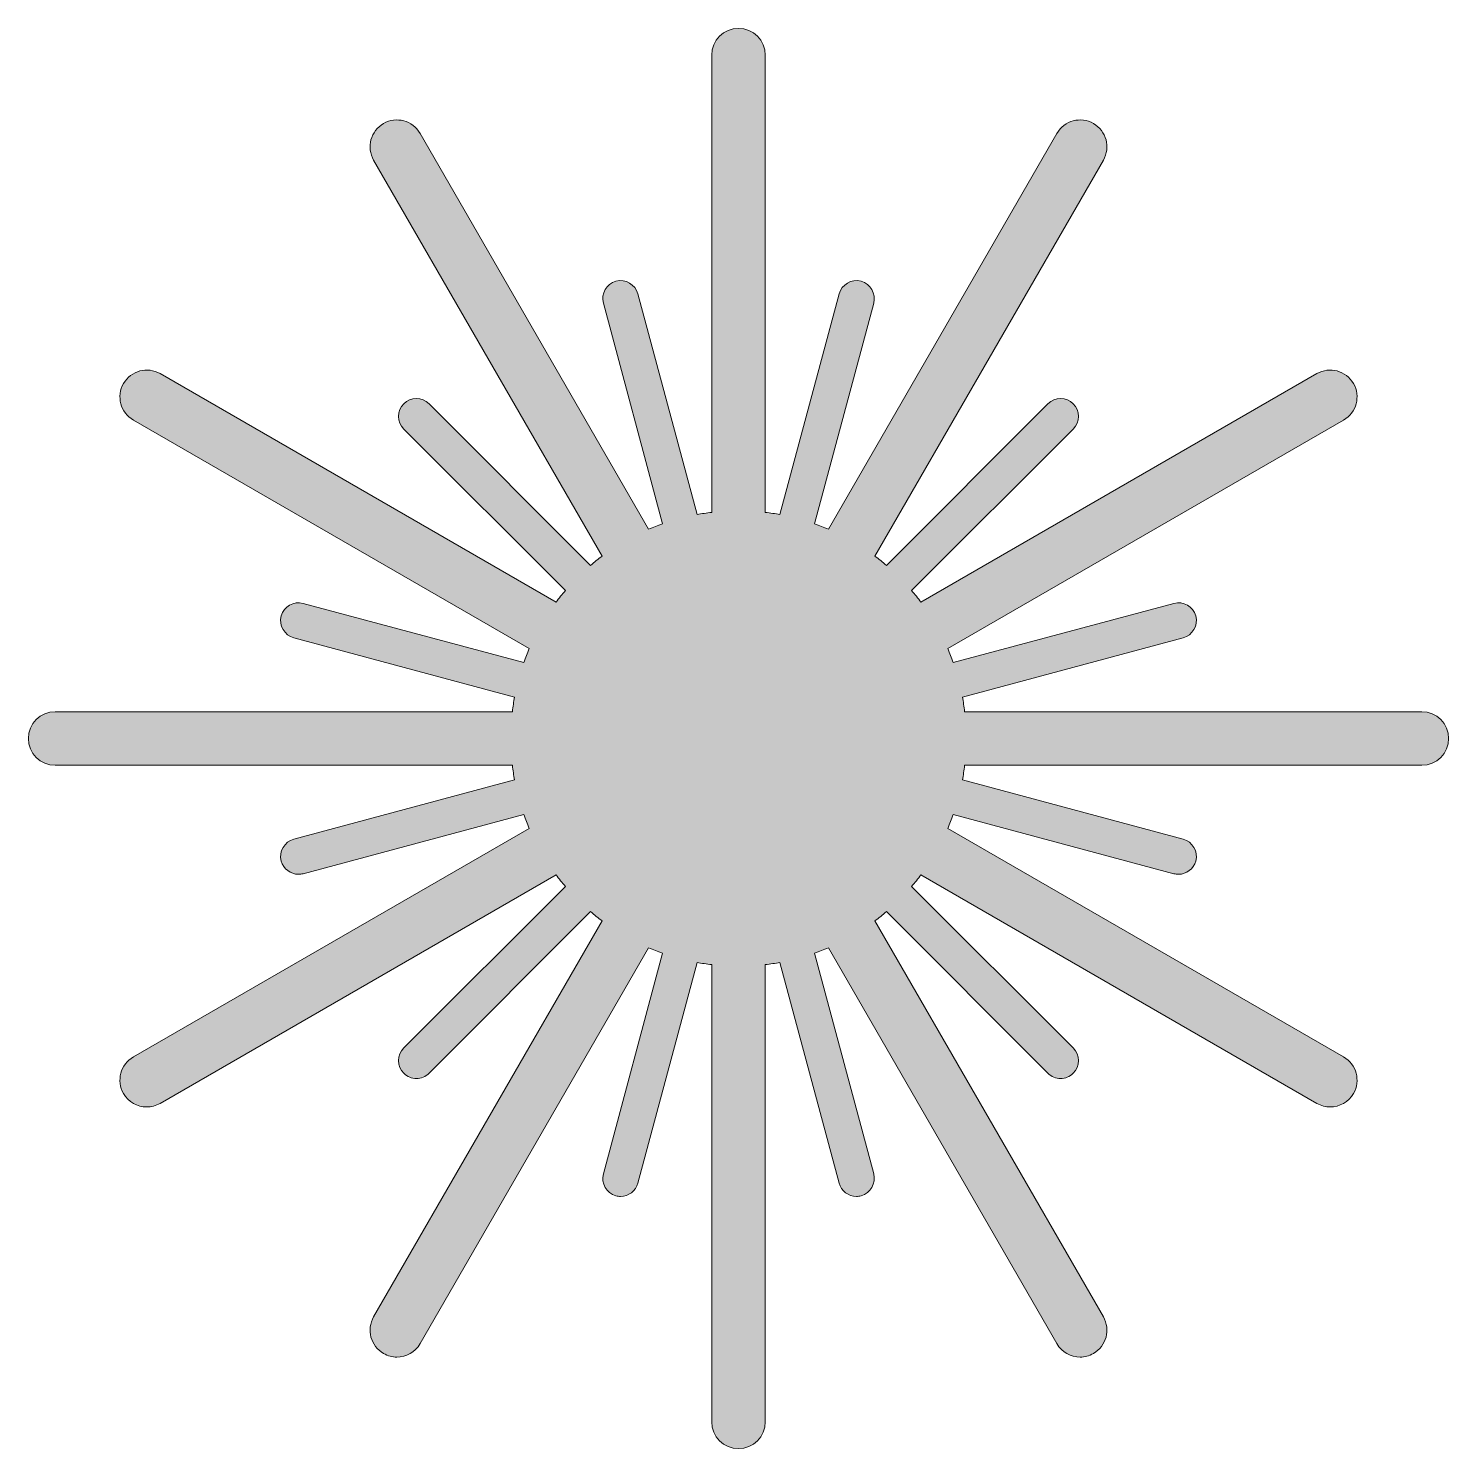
# Model space of a CAD drawing. Header units: millimetres. Extents: x 13.2 to 106.8, y -106.8 to -13.2.
import ezdxf

# ---------------------------------------------------------------- set-up
doc = ezdxf.new("R2010")
doc.units = ezdxf.units.MM
doc.header["$MEASUREMENT"] = 0
doc.layers.add('Layer 2 copy', color=7, linetype='Continuous', lineweight=0)

msp = doc.modelspace()

# ---------------------------------------------------------------- hatches: boundary and pattern name
at = {"layer": 'Layer 2 copy', "true_color": 0x000000, "transparency": 33554687}
h = msp.add_hatch(color=18, dxfattribs=at)
h.dxf.hatch_style = 2
edge = h.paths.add_edge_path()
edge.add_spline(control_points=[(105, -58.234), (105, -58.234), (74.893, -58.234), (74.893, -58.234), (74.855, -57.909), (74.806, -57.586), (74.747, -57.267), (74.747, -57.267), (89.282, -53.372), (89.282, -53.372), (89.91, -53.204), (90.283, -52.559), (90.115, -51.931), (89.947, -51.303), (89.302, -50.93), (88.673, -51.099), (88.673, -51.099), (74.141, -54.993), (74.141, -54.993), (74.031, -54.684), (73.913, -54.379), (73.784, -54.08), (73.784, -54.08), (99.854, -39.029), (99.854, -39.029), (100.698, -38.541), (100.987, -37.462), (100.5, -36.617), (100.012, -35.773), (98.933, -35.483), (98.088, -35.971), (98.088, -35.971), (72.018, -51.023), (72.018, -51.023), (71.822, -50.761), (71.616, -50.509), (71.404, -50.261), (71.404, -50.261), (82.046, -39.619), (82.046, -39.619), (82.505, -39.159), (82.505, -38.414), (82.046, -37.954), (81.586, -37.495), (80.841, -37.495), (80.381, -37.954), (80.381, -37.954), (69.739, -48.596), (69.739, -48.596), (69.491, -48.384), (69.239, -48.178), (68.977, -47.982), (68.977, -47.982), (84.029, -21.912), (84.029, -21.912), (84.516, -21.067), (84.227, -19.987), (83.383, -19.5), (82.538, -19.012), (81.458, -19.302), (80.971, -20.146), (80.971, -20.146), (65.92, -46.216), (65.92, -46.216), (65.621, -46.087), (65.316, -45.969), (65.008, -45.859), (65.008, -45.859), (68.902, -31.327), (68.902, -31.327), (69.07, -30.699), (68.697, -30.053), (68.069, -29.885), (67.442, -29.717), (66.796, -30.09), (66.628, -30.718), (66.628, -30.718), (62.733, -45.253), (62.733, -45.253), (62.414, -45.194), (62.091, -45.145), (61.765, -45.107), (61.765, -45.107), (61.765, -15), (61.765, -15), (61.765, -14.025), (60.975, -13.234), (60, -13.234), (59.025, -13.234), (58.234, -14.025), (58.234, -15), (58.234, -15), (58.234, -45.107), (58.234, -45.107), (57.909, -45.145), (57.586, -45.194), (57.267, -45.253), (57.267, -45.253), (53.372, -30.718), (53.372, -30.718), (53.204, -30.09), (52.559, -29.717), (51.931, -29.885), (51.303, -30.053), (50.93, -30.699), (51.099, -31.327), (51.099, -31.327), (54.993, -45.859), (54.993, -45.859), (54.684, -45.969), (54.379, -46.087), (54.08, -46.215), (54.08, -46.215), (39.029, -20.146), (39.029, -20.146), (38.542, -19.302), (37.462, -19.012), (36.617, -19.5), (35.773, -19.987), (35.483, -21.067), (35.971, -21.912), (35.971, -21.912), (51.023, -47.982), (51.023, -47.982), (50.761, -48.178), (50.509, -48.384), (50.261, -48.596), (50.261, -48.596), (39.619, -37.954), (39.619, -37.954), (39.159, -37.495), (38.414, -37.495), (37.954, -37.954), (37.495, -38.414), (37.495, -39.159), (37.954, -39.619), (37.954, -39.619), (48.596, -50.261), (48.596, -50.261), (48.384, -50.509), (48.178, -50.761), (47.982, -51.023), (47.982, -51.023), (21.912, -35.971), (21.912, -35.971), (21.067, -35.484), (19.988, -35.773), (19.5, -36.617), (19.012, -37.462), (19.302, -38.541), (20.146, -39.029), (20.146, -39.029), (46.215, -54.08), (46.215, -54.08), (46.087, -54.379), (45.969, -54.684), (45.859, -54.993), (45.859, -54.993), (31.327, -51.099), (31.327, -51.099), (30.698, -50.93), (30.054, -51.303), (29.885, -51.931), (29.717, -52.559), (30.09, -53.204), (30.718, -53.372), (30.718, -53.372), (45.253, -57.267), (45.253, -57.267), (45.194, -57.586), (45.145, -57.909), (45.107, -58.234), (45.107, -58.234), (15, -58.234), (15, -58.234), (14.025, -58.234), (13.234, -59.025), (13.234, -60), (13.234, -60.975), (14.025, -61.765), (15, -61.765), (15, -61.765), (45.107, -61.765), (45.107, -61.765), (45.145, -62.091), (45.194, -62.414), (45.253, -62.733), (45.253, -62.733), (30.718, -66.628), (30.718, -66.628), (30.09, -66.796), (29.717, -67.442), (29.885, -68.069), (30.026, -68.595), (30.502, -68.942), (31.022, -68.942), (31.122, -68.942), (31.225, -68.929), (31.327, -68.902), (31.327, -68.902), (45.859, -65.008), (45.859, -65.008), (45.969, -65.316), (46.087, -65.621), (46.216, -65.92), (46.216, -65.92), (20.146, -80.971), (20.146, -80.971), (19.302, -81.459), (19.012, -82.538), (19.5, -83.383), (19.827, -83.949), (20.42, -84.266), (21.031, -84.266), (21.33, -84.266), (21.634, -84.19), (21.912, -84.029), (21.912, -84.029), (47.982, -68.977), (47.982, -68.977), (48.178, -69.239), (48.384, -69.491), (48.596, -69.739), (48.596, -69.739), (37.954, -80.381), (37.954, -80.381), (37.495, -80.841), (37.495, -81.586), (37.954, -82.046), (38.184, -82.275), (38.486, -82.39), (38.787, -82.39), (39.088, -82.39), (39.389, -82.275), (39.619, -82.046), (39.619, -82.046), (50.261, -71.404), (50.261, -71.404), (50.509, -71.616), (50.761, -71.822), (51.023, -72.018), (51.023, -72.018), (35.971, -98.088), (35.971, -98.088), (35.483, -98.933), (35.773, -100.012), (36.617, -100.5), (36.895, -100.661), (37.199, -100.737), (37.498, -100.737), (38.109, -100.737), (38.702, -100.42), (39.029, -99.854), (39.029, -99.854), (54.08, -73.784), (54.08, -73.784), (54.379, -73.913), (54.684, -74.031), (54.993, -74.141), (54.993, -74.141), (51.099, -88.673), (51.099, -88.673), (50.93, -89.301), (51.303, -89.947), (51.931, -90.115), (52.033, -90.142), (52.135, -90.155), (52.236, -90.155), (52.756, -90.155), (53.231, -89.808), (53.372, -89.282), (53.372, -89.282), (57.267, -74.747), (57.267, -74.747), (57.586, -74.806), (57.909, -74.855), (58.234, -74.893), (58.234, -74.893), (58.234, -105), (58.234, -105), (58.234, -105.975), (59.025, -106.766), (60, -106.766), (60.975, -106.766), (61.765, -105.975), (61.765, -105), (61.765, -105), (61.765, -74.893), (61.765, -74.893), (62.091, -74.855), (62.414, -74.806), (62.733, -74.747), (62.733, -74.747), (66.628, -89.282), (66.628, -89.282), (66.769, -89.808), (67.244, -90.155), (67.764, -90.155), (67.865, -90.155), (67.967, -90.142), (68.069, -90.115), (68.697, -89.947), (69.07, -89.301), (68.902, -88.673), (68.902, -88.673), (65.008, -74.141), (65.008, -74.141), (65.316, -74.031), (65.621, -73.913), (65.92, -73.784), (65.92, -73.784), (80.971, -99.854), (80.971, -99.854), (81.298, -100.42), (81.892, -100.737), (82.502, -100.737), (82.801, -100.737), (83.105, -100.661), (83.383, -100.5), (84.227, -100.012), (84.516, -98.933), (84.029, -98.088), (84.029, -98.088), (68.977, -72.018), (68.977, -72.018), (69.239, -71.822), (69.491, -71.616), (69.739, -71.404), (69.739, -71.404), (80.381, -82.046), (80.381, -82.046), (80.611, -82.275), (80.912, -82.39), (81.213, -82.39), (81.514, -82.39), (81.816, -82.275), (82.046, -82.046), (82.505, -81.586), (82.505, -80.841), (82.046, -80.381), (82.046, -80.381), (71.404, -69.739), (71.404, -69.739), (71.616, -69.491), (71.822, -69.239), (72.018, -68.977), (72.018, -68.977), (98.088, -84.029), (98.088, -84.029), (98.366, -84.19), (98.67, -84.266), (98.969, -84.266), (99.579, -84.266), (100.173, -83.949), (100.5, -83.383), (100.987, -82.538), (100.698, -81.459), (99.854, -80.971), (99.854, -80.971), (73.784, -65.92), (73.784, -65.92), (73.913, -65.621), (74.031, -65.316), (74.141, -65.008), (74.141, -65.008), (88.673, -68.902), (88.673, -68.902), (88.775, -68.929), (88.878, -68.942), (88.979, -68.942), (89.498, -68.942), (89.974, -68.595), (90.115, -68.069), (90.283, -67.442), (89.91, -66.796), (89.282, -66.628), (89.282, -66.628), (74.747, -62.733), (74.747, -62.733), (74.806, -62.414), (74.855, -62.091), (74.893, -61.765), (74.893, -61.765), (105, -61.765), (105, -61.765), (105.975, -61.765), (106.766, -60.975), (106.766, -60), (106.766, -59.025), (105.975, -58.234), (105, -58.234)], knot_values=[0, 0, 0, 0, 1, 1, 1, 2, 2, 2, 3, 3, 3, 4, 4, 4, 5, 5, 5, 6, 6, 6, 7, 7, 7, 8, 8, 8, 9, 9, 9, 10, 10, 10, 11, 11, 11, 12, 12, 12, 13, 13, 13, 14, 14, 14, 15, 15, 15, 16, 16, 16, 17, 17, 17, 18, 18, 18, 19, 19, 19, 20, 20, 20, 21, 21, 21, 22, 22, 22, 23, 23, 23, 24, 24, 24, 25, 25, 25, 26, 26, 26, 27, 27, 27, 28, 28, 28, 29, 29, 29, 30, 30, 30, 31, 31, 31, 32, 32, 32, 33, 33, 33, 34, 34, 34, 35, 35, 35, 36, 36, 36, 37, 37, 37, 38, 38, 38, 39, 39, 39, 40, 40, 40, 41, 41, 41, 42, 42, 42, 43, 43, 43, 44, 44, 44, 45, 45, 45, 46, 46, 46, 47, 47, 47, 48, 48, 48, 49, 49, 49, 50, 50, 50, 51, 51, 51, 52, 52, 52, 53, 53, 53, 54, 54, 54, 55, 55, 55, 56, 56, 56, 57, 57, 57, 58, 58, 58, 59, 59, 59, 60, 60, 60, 61, 61, 61, 62, 62, 62, 63, 63, 63, 64, 64, 64, 65, 65, 65, 66, 66, 66, 67, 67, 67, 68, 68, 68, 69, 69, 69, 70, 70, 70, 71, 71, 71, 72, 72, 72, 73, 73, 73, 74, 74, 74, 75, 75, 75, 76, 76, 76, 77, 77, 77, 78, 78, 78, 79, 79, 79, 80, 80, 80, 81, 81, 81, 82, 82, 82, 83, 83, 83, 84, 84, 84, 85, 85, 85, 86, 86, 86, 87, 87, 87, 88, 88, 88, 89, 89, 89, 90, 90, 90, 91, 91, 91, 92, 92, 92, 93, 93, 93, 94, 94, 94, 95, 95, 95, 96, 96, 96, 97, 97, 97, 98, 98, 98, 99, 99, 99, 100, 100, 100, 101, 101, 101, 102, 102, 102, 103, 103, 103, 104, 104, 104, 105, 105, 105, 106, 106, 106, 107, 107, 107, 108, 108, 108, 109, 109, 109, 110, 110, 110, 111, 111, 111, 112, 112, 112, 113, 113, 113, 114, 114, 114, 115, 115, 115, 116, 116, 116, 117, 117, 117, 118, 118, 118, 119, 119, 119, 120, 120, 120, 121, 121, 121, 122, 122, 122, 123, 123, 123, 124, 124, 124, 125, 125, 125, 126, 126, 126, 127, 127, 127, 128, 128, 128, 129, 129, 129, 130, 130, 130, 130], degree=3, periodic=0)

# ---------------------------------------------------------------- linework, layer by layer
at = {"layer": 'Layer 2 copy'}
msp.add_open_spline([(105, -58.234), (105, -58.234), (74.893, -58.234), (74.893, -58.234), (74.855, -57.909), (74.806, -57.586), (74.747, -57.267), (74.747, -57.267), (89.282, -53.372), (89.282, -53.372), (89.91, -53.204), (90.283, -52.559), (90.115, -51.931), (89.947, -51.303), (89.302, -50.93), (88.673, -51.099), (88.673, -51.099), (74.141, -54.993), (74.141, -54.993), (74.031, -54.684), (73.913, -54.379), (73.784, -54.08), (73.784, -54.08), (99.854, -39.029), (99.854, -39.029), (100.698, -38.541), (100.987, -37.462), (100.5, -36.617), (100.012, -35.773), (98.933, -35.483), (98.088, -35.971), (98.088, -35.971), (72.018, -51.023), (72.018, -51.023), (71.822, -50.761), (71.616, -50.509), (71.404, -50.261), (71.404, -50.261), (82.046, -39.619), (82.046, -39.619), (82.505, -39.159), (82.505, -38.414), (82.046, -37.954), (81.586, -37.495), (80.841, -37.495), (80.381, -37.954), (80.381, -37.954), (69.739, -48.596), (69.739, -48.596), (69.491, -48.384), (69.239, -48.178), (68.977, -47.982), (68.977, -47.982), (84.029, -21.912), (84.029, -21.912), (84.516, -21.067), (84.227, -19.987), (83.383, -19.5), (82.538, -19.012), (81.458, -19.302), (80.971, -20.146), (80.971, -20.146), (65.92, -46.216), (65.92, -46.216), (65.621, -46.087), (65.316, -45.969), (65.008, -45.859), (65.008, -45.859), (68.902, -31.327), (68.902, -31.327), (69.07, -30.699), (68.697, -30.053), (68.069, -29.885), (67.442, -29.717), (66.796, -30.09), (66.628, -30.718), (66.628, -30.718), (62.733, -45.253), (62.733, -45.253), (62.414, -45.194), (62.091, -45.145), (61.765, -45.107), (61.765, -45.107), (61.765, -15), (61.765, -15), (61.765, -14.025), (60.975, -13.234), (60, -13.234), (59.025, -13.234), (58.234, -14.025), (58.234, -15), (58.234, -15), (58.234, -45.107), (58.234, -45.107), (57.909, -45.145), (57.586, -45.194), (57.267, -45.253), (57.267, -45.253), (53.372, -30.718), (53.372, -30.718), (53.204, -30.09), (52.559, -29.717), (51.931, -29.885), (51.303, -30.053), (50.93, -30.699), (51.099, -31.327), (51.099, -31.327), (54.993, -45.859), (54.993, -45.859), (54.684, -45.969), (54.379, -46.087), (54.08, -46.215), (54.08, -46.215), (39.029, -20.146), (39.029, -20.146), (38.542, -19.302), (37.462, -19.012), (36.617, -19.5), (35.773, -19.987), (35.483, -21.067), (35.971, -21.912), (35.971, -21.912), (51.023, -47.982), (51.023, -47.982), (50.761, -48.178), (50.509, -48.384), (50.261, -48.596), (50.261, -48.596), (39.619, -37.954), (39.619, -37.954), (39.159, -37.495), (38.414, -37.495), (37.954, -37.954), (37.495, -38.414), (37.495, -39.159), (37.954, -39.619), (37.954, -39.619), (48.596, -50.261), (48.596, -50.261), (48.384, -50.509), (48.178, -50.761), (47.982, -51.023), (47.982, -51.023), (21.912, -35.971), (21.912, -35.971), (21.067, -35.484), (19.988, -35.773), (19.5, -36.617), (19.012, -37.462), (19.302, -38.541), (20.146, -39.029), (20.146, -39.029), (46.215, -54.08), (46.215, -54.08), (46.087, -54.379), (45.969, -54.684), (45.859, -54.993), (45.859, -54.993), (31.327, -51.099), (31.327, -51.099), (30.698, -50.93), (30.054, -51.303), (29.885, -51.931), (29.717, -52.559), (30.09, -53.204), (30.718, -53.372), (30.718, -53.372), (45.253, -57.267), (45.253, -57.267), (45.194, -57.586), (45.145, -57.909), (45.107, -58.234), (45.107, -58.234), (15, -58.234), (15, -58.234), (14.025, -58.234), (13.234, -59.025), (13.234, -60), (13.234, -60.975), (14.025, -61.765), (15, -61.765), (15, -61.765), (45.107, -61.765), (45.107, -61.765), (45.145, -62.091), (45.194, -62.414), (45.253, -62.733), (45.253, -62.733), (30.718, -66.628), (30.718, -66.628), (30.09, -66.796), (29.717, -67.442), (29.885, -68.069), (30.026, -68.595), (30.502, -68.942), (31.022, -68.942), (31.122, -68.942), (31.225, -68.929), (31.327, -68.902), (31.327, -68.902), (45.859, -65.008), (45.859, -65.008), (45.969, -65.316), (46.087, -65.621), (46.216, -65.92), (46.216, -65.92), (20.146, -80.971), (20.146, -80.971), (19.302, -81.459), (19.012, -82.538), (19.5, -83.383), (19.827, -83.949), (20.42, -84.266), (21.031, -84.266), (21.33, -84.266), (21.634, -84.19), (21.912, -84.029), (21.912, -84.029), (47.982, -68.977), (47.982, -68.977), (48.178, -69.239), (48.384, -69.491), (48.596, -69.739), (48.596, -69.739), (37.954, -80.381), (37.954, -80.381), (37.495, -80.841), (37.495, -81.586), (37.954, -82.046), (38.184, -82.275), (38.486, -82.39), (38.787, -82.39), (39.088, -82.39), (39.389, -82.275), (39.619, -82.046), (39.619, -82.046), (50.261, -71.404), (50.261, -71.404), (50.509, -71.616), (50.761, -71.822), (51.023, -72.018), (51.023, -72.018), (35.971, -98.088), (35.971, -98.088), (35.483, -98.933), (35.773, -100.012), (36.617, -100.5), (36.895, -100.661), (37.199, -100.737), (37.498, -100.737), (38.109, -100.737), (38.702, -100.42), (39.029, -99.854), (39.029, -99.854), (54.08, -73.784), (54.08, -73.784), (54.379, -73.913), (54.684, -74.031), (54.993, -74.141), (54.993, -74.141), (51.099, -88.673), (51.099, -88.673), (50.93, -89.301), (51.303, -89.947), (51.931, -90.115), (52.033, -90.142), (52.135, -90.155), (52.236, -90.155), (52.756, -90.155), (53.231, -89.808), (53.372, -89.282), (53.372, -89.282), (57.267, -74.747), (57.267, -74.747), (57.586, -74.806), (57.909, -74.855), (58.234, -74.893), (58.234, -74.893), (58.234, -105), (58.234, -105), (58.234, -105.975), (59.025, -106.766), (60, -106.766), (60.975, -106.766), (61.765, -105.975), (61.765, -105), (61.765, -105), (61.765, -74.893), (61.765, -74.893), (62.091, -74.855), (62.414, -74.806), (62.733, -74.747), (62.733, -74.747), (66.628, -89.282), (66.628, -89.282), (66.769, -89.808), (67.244, -90.155), (67.764, -90.155), (67.865, -90.155), (67.967, -90.142), (68.069, -90.115), (68.697, -89.947), (69.07, -89.301), (68.902, -88.673), (68.902, -88.673), (65.008, -74.141), (65.008, -74.141), (65.316, -74.031), (65.621, -73.913), (65.92, -73.784), (65.92, -73.784), (80.971, -99.854), (80.971, -99.854), (81.298, -100.42), (81.892, -100.737), (82.502, -100.737), (82.801, -100.737), (83.105, -100.661), (83.383, -100.5), (84.227, -100.012), (84.516, -98.933), (84.029, -98.088), (84.029, -98.088), (68.977, -72.018), (68.977, -72.018), (69.239, -71.822), (69.491, -71.616), (69.739, -71.404), (69.739, -71.404), (80.381, -82.046), (80.381, -82.046), (80.611, -82.275), (80.912, -82.39), (81.213, -82.39), (81.514, -82.39), (81.816, -82.275), (82.046, -82.046), (82.505, -81.586), (82.505, -80.841), (82.046, -80.381), (82.046, -80.381), (71.404, -69.739), (71.404, -69.739), (71.616, -69.491), (71.822, -69.239), (72.018, -68.977), (72.018, -68.977), (98.088, -84.029), (98.088, -84.029), (98.366, -84.19), (98.67, -84.266), (98.969, -84.266), (99.579, -84.266), (100.173, -83.949), (100.5, -83.383), (100.987, -82.538), (100.698, -81.459), (99.854, -80.971), (99.854, -80.971), (73.784, -65.92), (73.784, -65.92), (73.913, -65.621), (74.031, -65.316), (74.141, -65.008), (74.141, -65.008), (88.673, -68.902), (88.673, -68.902), (88.775, -68.929), (88.878, -68.942), (88.979, -68.942), (89.498, -68.942), (89.974, -68.595), (90.115, -68.069), (90.283, -67.442), (89.91, -66.796), (89.282, -66.628), (89.282, -66.628), (74.747, -62.733), (74.747, -62.733), (74.806, -62.414), (74.855, -62.091), (74.893, -61.765), (74.893, -61.765), (105, -61.765), (105, -61.765), (105.975, -61.765), (106.766, -60.975), (106.766, -60), (106.766, -59.025), (105.975, -58.234), (105, -58.234)], degree=3, knots=[0, 0, 0, 0, 1, 1, 1, 2, 2, 2, 3, 3, 3, 4, 4, 4, 5, 5, 5, 6, 6, 6, 7, 7, 7, 8, 8, 8, 9, 9, 9, 10, 10, 10, 11, 11, 11, 12, 12, 12, 13, 13, 13, 14, 14, 14, 15, 15, 15, 16, 16, 16, 17, 17, 17, 18, 18, 18, 19, 19, 19, 20, 20, 20, 21, 21, 21, 22, 22, 22, 23, 23, 23, 24, 24, 24, 25, 25, 25, 26, 26, 26, 27, 27, 27, 28, 28, 28, 29, 29, 29, 30, 30, 30, 31, 31, 31, 32, 32, 32, 33, 33, 33, 34, 34, 34, 35, 35, 35, 36, 36, 36, 37, 37, 37, 38, 38, 38, 39, 39, 39, 40, 40, 40, 41, 41, 41, 42, 42, 42, 43, 43, 43, 44, 44, 44, 45, 45, 45, 46, 46, 46, 47, 47, 47, 48, 48, 48, 49, 49, 49, 50, 50, 50, 51, 51, 51, 52, 52, 52, 53, 53, 53, 54, 54, 54, 55, 55, 55, 56, 56, 56, 57, 57, 57, 58, 58, 58, 59, 59, 59, 60, 60, 60, 61, 61, 61, 62, 62, 62, 63, 63, 63, 64, 64, 64, 65, 65, 65, 66, 66, 66, 67, 67, 67, 68, 68, 68, 69, 69, 69, 70, 70, 70, 71, 71, 71, 72, 72, 72, 73, 73, 73, 74, 74, 74, 75, 75, 75, 76, 76, 76, 77, 77, 77, 78, 78, 78, 79, 79, 79, 80, 80, 80, 81, 81, 81, 82, 82, 82, 83, 83, 83, 84, 84, 84, 85, 85, 85, 86, 86, 86, 87, 87, 87, 88, 88, 88, 89, 89, 89, 90, 90, 90, 91, 91, 91, 92, 92, 92, 93, 93, 93, 94, 94, 94, 95, 95, 95, 96, 96, 96, 97, 97, 97, 98, 98, 98, 99, 99, 99, 100, 100, 100, 101, 101, 101, 102, 102, 102, 103, 103, 103, 104, 104, 104, 105, 105, 105, 106, 106, 106, 107, 107, 107, 108, 108, 108, 109, 109, 109, 110, 110, 110, 111, 111, 111, 112, 112, 112, 113, 113, 113, 114, 114, 114, 115, 115, 115, 116, 116, 116, 117, 117, 117, 118, 118, 118, 119, 119, 119, 120, 120, 120, 121, 121, 121, 122, 122, 122, 123, 123, 123, 124, 124, 124, 125, 125, 125, 126, 126, 126, 127, 127, 127, 128, 128, 128, 129, 129, 129, 130, 130, 130, 130], dxfattribs=at)

doc.saveas('drawing.dxf')
